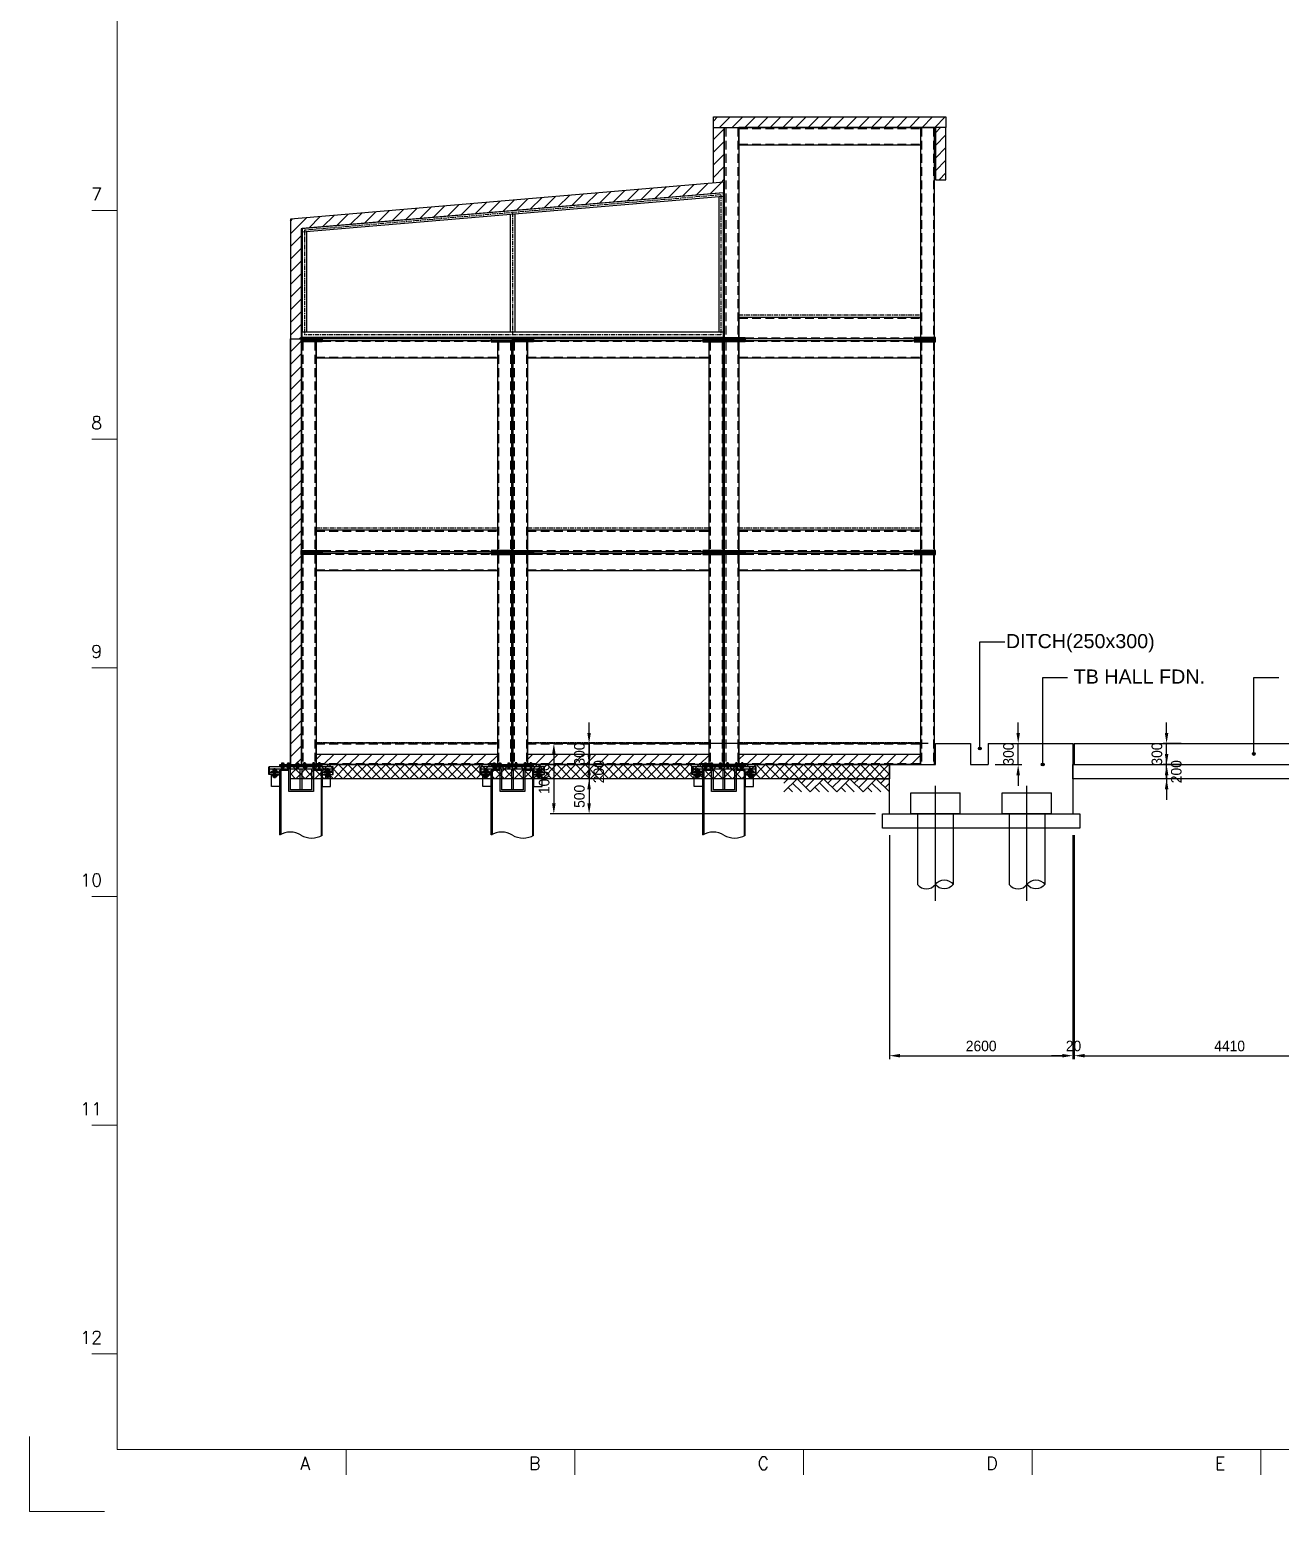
# Model space of a CAD drawing. Header units: millimetres. Extents: x 63700 to 182600, y -289551 to -205451.
# Drawn here: x 63700 to 81446, y -289551 to -268526 of the extents above; entities that cross this region are included whole.
import ezdxf
from ezdxf.enums import TextEntityAlignment as Align

# ---------------------------------------------------------------- set-up
doc = ezdxf.new("R2010")
doc.units = ezdxf.units.MM
doc.header["$LTSCALE"] = 50
doc.linetypes.add('CENTER', pattern=[2, 1.25, -0.25, 0.25, -0.25])
doc.linetypes.add('HIDDEN', pattern=[0.375, 0.25, -0.125])
doc.layers.get('Defpoints').update_dxf_attribs({"color": 140})
for name, color, linetype in [('#20_GR', 3, 'Continuous'), ('1', 7, 'Continuous'), ('C_BLOCK', 7, 'Continuous'), ('C_CEN', 1, 'CENTER'), ('C_COLUMN-01', 2, 'Continuous'), ('C_CONC', 4, 'Continuous'), ('C_GIRDER', 2, 'Continuous'), ('C_HAT', 253, 'Continuous'), ('C_TEXT_01', 2, 'Continuous'), ('CONC', 3, 'Continuous'), ('DIM-SCALE', 7, 'Continuous'), ('finish', 1, 'Continuous'), ('HATCH-2', 4, 'Continuous'), ('PILE-1', 8, 'Continuous'), ('PLATE', 2, 'Continuous'), ('REBARD', 3, 'Continuous'), ('나사산', 1, 'Continuous'), ('중심선', 1, 'CENTER')]:
    doc.layers.add(name, color=color, linetype=linetype)
doc.layers.add('TAN-TIT', color=30, linetype='Continuous', lineweight=0)
doc.styles.add('Arial', font='arial.ttf')
doc.styles.add('COM', font='COMPLEX', dxfattribs={"height": 5})
doc.styles.add('돋움', font='')
doc.styles.get('돋움').set_extended_font_data('Dotum')
doc.dimstyles.new('일반도면_0050', dxfattribs={"dimscale": 50, "dimtxt": 3, "dimasz": 3, "dimexe": 1, "dimexo": 2, "dimgap": 1.25, "dimtad": 1, "dimdec": 0, "dimzin": 0, "dimdsep": 46, "dimtxsty": '돋움', "dimcen": -5, "dimclrd": 1, "dimclre": 1, "dimclrt": 7, "dimadec": 8, "dimazin": 0, "dimtfac": 1, "dimtdec": 4, "dimtix": 1, "dimtmove": 2, "dimatfit": 3, "dimfxl": 1, "dimtolj": 1, "dimtzin": 0, "dimarcsym": 0})
pattern_1 = [(45, (-538626.01, 33154.9), (-89.80256, 89.80256), [])]

# ---------------------------------------------------------------- blocks, each defined once
blk = doc.blocks.new('BORDER')
at = {"layer": 'TAN-TIT'}
for p, q in [((4977, 164680), (4977, 3520)), ((4977, 73830), (3534, 73830)), ((4977, 60851), (3534, 60851)), ((4977, 47872), (3534, 47872)), ((4977, 34894), (3534, 34894)), ((4977, 21915), (3534, 21915)), ((4977, 8937), (3534, 8937)), ((4977, 3520), (232823, 3520)), ((17955, 3520), (17955, 2078)), ((30934, 3520), (30934, 2078)), ((43912, 3520), (43912, 2078)), ((56891, 3520), (56891, 2078)), ((69870, 3520), (69870, 2078))]:
    blk.add_line(p, q, dxfattribs=at)
at = {"layer": 'TAN-TIT', "linetype": 'Continuous'}
for p, q in [((0, 4241), (0, 0)), ((0, 0), (4241, 0))]:
    blk.add_line(p, q, dxfattribs=at)
at = {"layer": 'TAN-TIT', "style": 'COM'}
for s, p in [('7', (4111, 74406)), ('8', (4111, 61428)), ('9', (4111, 48449)), ('10', (4111, 35471)), ('11', (4111, 22492)), ('12', (4111, 9513))]:
    blk.add_text(s, height=721, dxfattribs=at).set_placement(p, align=Align.RIGHT)
for s, p in [('A', (15359, 2366)), ('B', (28338, 2366)), ('C', (41317, 2366)), ('D', (54295, 2366)), ('E', (67274, 2366))]:
    blk.add_text(s, height=721, dxfattribs=at).set_placement(p)
blk = doc.blocks.new('ER')
at = {"layer": 'C_BLOCK', "color": 1, "linetype": 'Continuous'}
for p, q in [((2.5, 0), (0, -2.5)), ((0.833, 0), (0, -0.832)), ((0, 0), (20, 0)), ((2.5, 0), (5, -2.5)), ((4.167, 0), (3.334, -0.833)), ((5.833, 0), (4.166, -1.666)), ((7.5, 0), (5, -2.5)), ((7.5, 0), (9.999, -2.5)), ((9.167, 0), (8.333, -0.833)), ((10.832, 0), (9.166, -1.666)), ((12.499, 0), (9.999, -2.5)), ((12.499, 0), (14.999, -2.5)), ((14.166, 0), (13.333, -0.833)), ((15.832, 0), (14.165, -1.666)), ((17.499, 0), (14.999, -2.5)), ((17.499, 0), (19.998, -2.5)), ((19.166, 0), (18.332, -0.833)), ((0.834, -1.666), (1.667, -2.5)), ((1.667, -0.833), (3.333, -2.5)), ((5.887, -1.613), (6.774, -2.5)), ((6.719, -0.78), (8.439, -2.5)), ((10.833, -1.666), (11.666, -2.5)), ((11.666, -0.833), (13.332, -2.5)), ((15.832, -1.666), (16.666, -2.5)), ((16.665, -0.833), (18.331, -2.5)), ((19.998, -0.832), (19.165, -1.666))]:
    blk.add_line(p, q, dxfattribs=at)
blk = doc.blocks.new('*D384')
at = {"layer": 'Defpoints', "color": 0}
for p in [(75901, -279855), (78501, -279855), (78501, -283085)]:
    blk.add_point(p, dxfattribs=at)
at = {"layer": 'DIM-SCALE', "color": 1, "lineweight": -2}
for p, q in [((75901, -279955), (75901, -283135)), ((78501, -279955), (78501, -283135)), ((76051, -283085), (78351, -283085))]:
    blk.add_line(p, q, dxfattribs=at)
at = {"layer": 'DIM-SCALE', "color": 1}
for points in [[(76051, -283060), (76051, -283110), (75901, -283085)], [(78351, -283060), (78351, -283110), (78501, -283085)]]:
    blk.add_solid(points, dxfattribs=at)
at = {"layer": 'DIM-SCALE', "color": 7, "insert": (77201, -282948), "char_height": 150, "attachment_point": 5, "style": '돋움'}
blk.add_mtext('\\A1;2600', dxfattribs=at)
blk = doc.blocks.new('*D385')
at = {"layer": 'Defpoints', "color": 0}
for p in [(78501, -279855), (78521, -279855), (78501, -283085)]:
    blk.add_point(p, dxfattribs=at)
at = {"layer": 'DIM-SCALE', "color": 1, "lineweight": -2}
for p, q in [((78501, -279955), (78501, -283135)), ((78521, -279955), (78521, -283135)), ((78351, -283085), (78201, -283085)), ((78521, -283085), (78501, -283085)), ((78671, -283085), (78821, -283085))]:
    blk.add_line(p, q, dxfattribs=at)
at = {"layer": 'DIM-SCALE', "color": 1}
for points in [[(78351, -283060), (78351, -283110), (78501, -283085)], [(78671, -283060), (78671, -283110), (78521, -283085)]]:
    blk.add_solid(points, dxfattribs=at)
at = {"layer": 'DIM-SCALE', "color": 7, "insert": (78511, -282948), "char_height": 150, "attachment_point": 5, "style": '돋움'}
blk.add_mtext('\\A1;20', dxfattribs=at)
blk = doc.blocks.new('*D386')
at = {"layer": 'Defpoints', "color": 0}
for p in [(78521, -279855), (82931, -280455), (82931, -283085)]:
    blk.add_point(p, dxfattribs=at)
at = {"layer": 'DIM-SCALE', "color": 1, "lineweight": -2}
for p, q in [((78521, -279955), (78521, -283135)), ((82931, -280555), (82931, -283135)), ((78671, -283085), (82781, -283085))]:
    blk.add_line(p, q, dxfattribs=at)
at = {"layer": 'DIM-SCALE', "color": 1}
for points in [[(78671, -283060), (78671, -283110), (78521, -283085)], [(82781, -283060), (82781, -283110), (82931, -283085)]]:
    blk.add_solid(points, dxfattribs=at)
at = {"layer": 'DIM-SCALE', "color": 7, "insert": (80726, -282948), "char_height": 150, "attachment_point": 5, "style": '돋움'}
blk.add_mtext('\\A1;4410', dxfattribs=at)
blk = doc.blocks.new('*D326')
at = {"layer": 'Defpoints', "color": 0}
for p in [(76551, -278655), (71638, -278955), (75901, -278955)]:
    blk.add_point(p, dxfattribs=at)
at = {"layer": 'DIM-SCALE', "color": 1, "lineweight": -2}
for p, q in [((71638, -278505), (71638, -278355)), ((76451, -278655), (71588, -278655)), ((71638, -278655), (71638, -278955)), ((75801, -278955), (71588, -278955)), ((71638, -279105), (71638, -279255))]:
    blk.add_line(p, q, dxfattribs=at)
at = {"layer": 'DIM-SCALE', "color": 1}
for points in [[(71613, -278505), (71663, -278505), (71638, -278655)], [(71613, -279105), (71663, -279105), (71638, -278955)]]:
    blk.add_solid(points, dxfattribs=at)
at = {"layer": 'DIM-SCALE', "color": 7, "insert": (71501, -278805), "char_height": 150, "attachment_point": 5, "rotation": 90, "style": '돋움'}
blk.add_mtext('\\A1;300', dxfattribs=at)
blk = doc.blocks.new('*D327')
at = {"layer": 'Defpoints', "color": 0}
for p in [(71638, -278955), (75901, -278955), (73551, -279155)]:
    blk.add_point(p, dxfattribs=at)
at = {"layer": 'DIM-SCALE', "color": 1, "lineweight": -2}
for p, q in [((71638, -278805), (71638, -278655)), ((75801, -278955), (71588, -278955)), ((71638, -279155), (71638, -278955)), ((73451, -279155), (71588, -279155)), ((71638, -279305), (71638, -279455))]:
    blk.add_line(p, q, dxfattribs=at)
at = {"layer": 'DIM-SCALE', "color": 1}
for points in [[(71613, -278805), (71663, -278805), (71638, -278955)], [(71613, -279305), (71663, -279305), (71638, -279155)]]:
    blk.add_solid(points, dxfattribs=at)
at = {"layer": 'DIM-SCALE', "color": 7, "char_height": 150, "attachment_point": 5, "rotation": 90, "style": '돋움'}
for s, insert in [('\\A1;200', (71776, -279055)), ('\\A1;', (71501, -279055))]:
    blk.add_mtext(s, dxfattribs=dict(at, insert=insert))
blk = doc.blocks.new('*D328')
at = {"layer": 'Defpoints', "color": 0}
for p in [(73551, -279155), (71638, -279655), (75801, -279655)]:
    blk.add_point(p, dxfattribs=at)
at = {"layer": 'DIM-SCALE', "color": 1, "lineweight": -2}
for p, q in [((73451, -279155), (71588, -279155)), ((71638, -279305), (71638, -279505)), ((75701, -279655), (71588, -279655))]:
    blk.add_line(p, q, dxfattribs=at)
at = {"layer": 'DIM-SCALE', "color": 1}
for points in [[(71613, -279305), (71663, -279305), (71638, -279155)], [(71613, -279505), (71663, -279505), (71638, -279655)]]:
    blk.add_solid(points, dxfattribs=at)
at = {"layer": 'DIM-SCALE', "color": 7, "insert": (71501, -279405), "char_height": 150, "attachment_point": 5, "rotation": 90, "style": '돋움'}
blk.add_mtext('\\A1;500', dxfattribs=at)
blk = doc.blocks.new('*D329')
at = {"layer": 'Defpoints', "color": 0}
for p in [(76551, -278655), (71138, -279655), (75801, -279655)]:
    blk.add_point(p, dxfattribs=at)
at = {"layer": 'DIM-SCALE', "color": 1, "lineweight": -2}
for p, q in [((76451, -278655), (71088, -278655)), ((71138, -278805), (71138, -279505)), ((75701, -279655), (71088, -279655))]:
    blk.add_line(p, q, dxfattribs=at)
at = {"layer": 'DIM-SCALE', "color": 1}
for points in [[(71113, -278805), (71163, -278805), (71138, -278655)], [(71113, -279505), (71163, -279505), (71138, -279655)]]:
    blk.add_solid(points, dxfattribs=at)
at = {"layer": 'DIM-SCALE', "color": 7, "insert": (71001, -279155), "char_height": 150, "attachment_point": 5, "rotation": 90, "style": '돋움'}
blk.add_mtext('\\A1;1000', dxfattribs=at)
blk = doc.blocks.new('*D330')
at = {"layer": 'Defpoints', "color": 0}
for p in [(79832, -278955), (80140, -278955), (80140, -279155)]:
    blk.add_point(p, dxfattribs=at)
at = {"layer": 'DIM-SCALE', "color": 1, "lineweight": -2}
for p, q in [((79832, -278805), (79832, -278655)), ((80040, -278955), (79782, -278955)), ((79832, -279155), (79832, -278955)), ((80040, -279155), (79782, -279155)), ((79832, -279305), (79832, -279455))]:
    blk.add_line(p, q, dxfattribs=at)
at = {"layer": 'DIM-SCALE', "color": 1}
for points in [[(79807, -278805), (79857, -278805), (79832, -278955)], [(79807, -279305), (79857, -279305), (79832, -279155)]]:
    blk.add_solid(points, dxfattribs=at)
at = {"layer": 'DIM-SCALE', "color": 7, "char_height": 150, "attachment_point": 5, "rotation": 90, "style": '돋움'}
for s, insert in [('\\A1;200', (79970, -279055)), ('\\A1;', (79695, -279055))]:
    blk.add_mtext(s, dxfattribs=dict(at, insert=insert))
blk = doc.blocks.new('*D331')
at = {"layer": 'Defpoints', "color": 0}
for p in [(79832, -278655), (80140, -278655), (80140, -278955)]:
    blk.add_point(p, dxfattribs=at)
at = {"layer": 'DIM-SCALE', "color": 1, "lineweight": -2}
for p, q in [((79832, -278505), (79832, -278355)), ((80040, -278655), (79782, -278655)), ((79832, -278955), (79832, -278655)), ((80040, -278955), (79782, -278955)), ((79832, -279105), (79832, -279255))]:
    blk.add_line(p, q, dxfattribs=at)
at = {"layer": 'DIM-SCALE', "color": 1}
for points in [[(79807, -278505), (79857, -278505), (79832, -278655)], [(79807, -279105), (79857, -279105), (79832, -278955)]]:
    blk.add_solid(points, dxfattribs=at)
at = {"layer": 'DIM-SCALE', "color": 7, "insert": (79695, -278805), "char_height": 150, "attachment_point": 5, "rotation": 90, "style": '돋움'}
blk.add_mtext('\\A1;300', dxfattribs=at)
blk = doc.blocks.new('*D337')
at = {"layer": 'Defpoints', "color": 0}
for p in [(77301, -278655), (77726, -278655), (77301, -278955)]:
    blk.add_point(p, dxfattribs=at)
at = {"layer": 'DIM-SCALE', "color": 1, "lineweight": -2}
for p, q in [((77726, -278505), (77726, -278355)), ((77401, -278655), (77776, -278655)), ((77726, -278955), (77726, -278655)), ((77401, -278955), (77776, -278955)), ((77726, -279105), (77726, -279255))]:
    blk.add_line(p, q, dxfattribs=at)
at = {"layer": 'DIM-SCALE', "color": 1}
for points in [[(77701, -278505), (77751, -278505), (77726, -278655)], [(77701, -279105), (77751, -279105), (77726, -278955)]]:
    blk.add_solid(points, dxfattribs=at)
at = {"layer": 'DIM-SCALE', "color": 7, "insert": (77589, -278805), "char_height": 150, "attachment_point": 5, "rotation": 90, "style": '돋움'}
blk.add_mtext('\\A1;300', dxfattribs=at)
blk = doc.blocks.new('B_Dot')
at = {"layer": 'REBARD', "const_width": 0.4}
blk.add_lwpolyline([(-0.2, 0, 1), (0.2, 0, 1)], format="xyb", close=True, dxfattribs=at)
at = {"layer": 'REBARD'}
blk.add_circle((0, 0), 0.4, dxfattribs=at)
blk = doc.blocks.new('A$C2AA804A4')
at = {"layer": 'C_GIRDER'}
h = blk.add_hatch(dxfattribs=at)
h.set_pattern_fill('ANSI37', color=8, scale=30)
h.set_pattern_definition([(45, (-538626.01, 33154.9), (-67.351921, 67.351921), []), (135, (-538626.01, 33154.9), (-67.351921, -67.351921), [])])
h.paths.add_polyline_path([(-650, -200), (-650, 0), (-9150, 0), (-9150, -200)])
at = {"layer": 'finish'}
h = blk.add_hatch(dxfattribs=at)
h.set_pattern_fill('ANSI31', color=8, scale=40, style=0)
h.set_pattern_definition([(45, (-538626.01, 33058.7), (-89.80256, 89.80256), [])])
h.paths.add_polyline_path([(-3150, 9040), (150, 9040), (150, 9190), (-3150, 9190)])
h = blk.add_hatch(dxfattribs=at)
h.set_pattern_fill('ANSI31', color=8, scale=40, style=0)
h.set_pattern_definition(pattern_1)
h.paths.add_polyline_path([(-3150, 8251), (-3000, 8264), (-3000, 9040), (-3150, 9040)])
h = blk.add_hatch(dxfattribs=at)
h.set_pattern_fill('ANSI31', color=8, scale=40, style=0)
h.set_pattern_definition(pattern_1)
h.paths.add_polyline_path([(0, 8300), (150, 8300), (150, 9040), (0, 9040)])
h = blk.add_hatch(dxfattribs=at)
h.set_pattern_fill('ANSI31', color=8, scale=40, style=0)
h.set_pattern_definition([(45, (-529884.3, 56259.23), (-89.80256, 89.80256), [])])
h.paths.add_polyline_path([(-3000, 8113), (-3000, 8264), (-9150, 7741), (-9150, 6040), (-9000, 6040), (-9000, 7603)])
h = blk.add_hatch(dxfattribs=at)
h.set_pattern_fill('ANSI31', color=8, scale=40, style=0)
h.set_pattern_definition([(45, (-529884.3, 59255.23), (-89.80256, 89.80256), [])])
h.paths.add_polyline_path([(-9150, 0), (-9000, 0), (-9000, 6040), (-9150, 6040)])
h = blk.add_hatch(dxfattribs=at)
h.set_pattern_fill('ANSI31', color=8, scale=40, style=0)
h.set_pattern_definition([(45, (-544626.01, 33154.9), (-89.80256, 89.80256), [])])
h.paths.add_polyline_path([(-6214, 150), (-8787, 150), (-8787, 0), (-6214, 0)])
h = blk.add_hatch(dxfattribs=at)
h.set_pattern_fill('ANSI31', color=8, scale=40, style=0)
h.set_pattern_definition([(45, (-541626.01, 33154.9), (-89.80256, 89.80256), [])])
h.paths.add_polyline_path([(-3214, 150), (-5787, 150), (-5787, 0), (-3214, 0)])
h = blk.add_hatch(dxfattribs=at)
h.set_pattern_fill('ANSI31', color=8, scale=40, style=0)
h.set_pattern_definition(pattern_1)
h.paths.add_polyline_path([(-214, 150), (-2787, 150), (-2787, 0), (-214, 0)])
at = {"layer": 'C_CEN', "color": 8}
for p, q in [((-3042, 8085), (-8952, 7582)), ((-3042, 8085), (-3042, 6098)), ((-6000, 7833), (-6000, 6098)), ((-8952, 7582), (-8952, 6098)), ((-2793, 6382), (-213, 6382)), ((-2793, 6350), (-213, 6350)), ((-3042, 6098), (-8952, 6098)), ((-8787, 3362), (-6213, 3362)), ((-8787, 3330), (-6213, 3330)), ((-8786, 3332), (-8786, 3326)), ((-5787, 3362), (-3213, 3362)), ((-5787, 3330), (-3213, 3330)), ((-2787, 3362), (-213, 3362)), ((-2787, 3330), (-213, 3330)), ((-8787, 316), (-6214, 316)), ((-8787, 310), (-6214, 310)), ((-6214, 316), (-6214, 310)), ((-5787, 316), (-3214, 316)), ((-5787, 310), (-3214, 310)), ((-3214, 316), (-3214, 310)), ((-2787, 316), (-214, 316)), ((-2787, 310), (-214, 310)), ((-214, 316), (-214, 310))]:
    blk.add_line(p, q, dxfattribs=at)
at = {"layer": 'C_COLUMN-01', "color": 8}
for points in [[(-2990, 6060), (-2990, 9040), (-2787, 9040), (-2787, 6060)], [(-10, 6060), (-10, 9040), (-213, 9040), (-213, 6060)], [(-8990, 3040), (-8990, 6000)], [(-8787, 6000), (-8787, 3040)], [(-6213, 6000), (-6213, 3040)], [(-6010, 3040), (-6010, 6000)], [(-5990, 3040), (-5990, 6000)], [(-5787, 6000), (-5787, 3040)], [(-3213, 6000), (-3213, 3040)], [(-3010, 3040), (-3010, 6000)], [(-2990, 3040), (-2990, 6000)], [(-2787, 6000), (-2787, 3040)], [(-213, 6000), (-213, 3040)], [(-10, 3040), (-10, 6000)], [(-8787, 2980), (-8787, 0), (-8990, 0), (-8990, 2980)], [(-6213, 2980), (-6213, 0), (-6010, 0), (-6010, 2980)], [(-5787, 2980), (-5787, 0), (-5990, 0), (-5990, 2980)], [(-3213, 2980), (-3213, 0), (-3010, 0), (-3010, 2980)], [(-2787, 2980), (-2787, 0), (-2990, 0), (-2990, 2980)], [(-213, 2980), (-213, 0), (-10, 0), (-10, 2980)]]:
    blk.add_lwpolyline(points, dxfattribs=at)
at = {"layer": 'C_GIRDER', "color": 8, "linetype": 'HIDDEN', "ltscale": 10}
for p, q in [((-2974, 9040), (-2974, 6060)), ((-2803, 9040), (-2803, 6060)), ((-2787, 9027), (-213, 9027)), ((-197, 9040), (-197, 6060)), ((-26, 9040), (-26, 6060)), ((-2787, 8802), (-213, 8802)), ((-2787, 6334), (-213, 6334)), ((-8974, 6000), (-8974, 3040)), ((-8803, 6000), (-8803, 3040)), ((-8700, 6007), (-6300, 6007)), ((-6197, 6000), (-6197, 3040)), ((-6026, 6000), (-6026, 3040)), ((-5974, 6000), (-5974, 3040)), ((-5803, 6000), (-5803, 3040)), ((-5700, 6007), (-3300, 6007)), ((-3197, 6000), (-3197, 3040)), ((-3026, 6000), (-3026, 3040)), ((-2974, 6000), (-2974, 3040)), ((-2803, 6000), (-2803, 3040)), ((-2700, 6056), (-300, 6056)), ((-2700, 6007), (-300, 6007)), ((-197, 6000), (-197, 3040)), ((-26, 6000), (-26, 3040)), ((-8787, 5782), (-6213, 5782)), ((-5787, 5782), (-3213, 5782)), ((-2787, 5782), (-213, 5782)), ((-8787, 3314), (-6213, 3314)), ((-5787, 3314), (-3213, 3314)), ((-2787, 3314), (-213, 3314)), ((-8974, 2980), (-8974, 0)), ((-8803, 2980), (-8803, 0)), ((-8700, 3036), (-6300, 3036)), ((-8700, 2987), (-6300, 2987)), ((-6197, 2980), (-6197, 0)), ((-6026, 2980), (-6026, 0)), ((-5974, 2980), (-5974, 0)), ((-5803, 2980), (-5803, 0)), ((-5700, 3036), (-3300, 3036)), ((-5700, 2987), (-3300, 2987)), ((-3197, 2980), (-3197, 0)), ((-3026, 2980), (-3026, 0)), ((-2974, 2980), (-2974, 0)), ((-2803, 2980), (-2803, 0)), ((-2700, 3036), (-300, 3036)), ((-2700, 2987), (-300, 2987)), ((-197, 2980), (-197, 0)), ((-26, 2980), (-26, 0)), ((-8787, 2762), (-6213, 2762)), ((-5787, 2762), (-3213, 2762)), ((-2787, 2762), (-213, 2762)), ((-8787, 294), (-6214, 294)), ((-5787, 294), (-3214, 294)), ((-2787, 294), (-214, 294)), ((-8787, 16), (-6214, 16)), ((-5787, 16), (-3214, 16)), ((-2787, 16), (-214, 16))]:
    blk.add_line(p, q, dxfattribs=at)
at = {"layer": 'C_GIRDER', "color": 8}
for p, q in [((-213, 9040), (-2787, 9040)), ((-3010, 8113), (-8984, 7605)), ((-3010, 8062), (-8984, 7555)), ((-3073, 8057), (-3073, 6136)), ((-3010, 8113), (-3010, 6060)), ((-6032, 7806), (-6032, 6136)), ((-5968, 7811), (-5968, 6136)), ((-8984, 7605), (-8984, 6136)), ((-8920, 7560), (-8920, 6136)), ((-3010, 6136), (-8990, 6136)), ((-8990, 6136), (-8990, 6060)), ((-3010, 6060), (-8990, 6060))]:
    blk.add_line(p, q, dxfattribs=at)
for points in [[(-2787, 9040), (-213, 9040)], [(-213, 9040), (-213, 8788), (-2787, 8788), (-2787, 9040)], [(-2787, 6060), (-2787, 6350), (-213, 6350), (-213, 6060)], [(-8787, 6020), (-6213, 6020)], [(-6213, 6000), (-6213, 5768), (-8787, 5768), (-8787, 6000)], [(-3214, 6040), (-3214, 6040), (-8786, 6040)], [(-5787, 6020), (-3213, 6020)], [(-3213, 6000), (-3213, 5768), (-5787, 5768), (-5787, 6000)], [(-213, 6040), (-213, 6040), (-2787, 6040)], [(-2787, 6020), (-213, 6020)], [(-213, 6000), (-213, 5768), (-2787, 5768), (-2787, 6000)], [(-8787, 3040), (-8787, 3330), (-6213, 3330), (-6213, 3040)], [(-5787, 3040), (-5787, 3330), (-3213, 3330), (-3213, 3040)], [(-2787, 3040), (-2787, 3330), (-213, 3330), (-213, 3040)], [(-6213, 3020), (-6213, 3020), (-8787, 3020)], [(-8787, 3000), (-6213, 3000)], [(-6213, 2980), (-6213, 2748), (-8787, 2748), (-8787, 2980)], [(-3213, 3020), (-3213, 3020), (-5787, 3020)], [(-5787, 3000), (-3213, 3000)], [(-3213, 2980), (-3213, 2748), (-5787, 2748), (-5787, 2980)], [(-213, 3020), (-213, 3020), (-2787, 3020)], [(-2787, 3000), (-213, 3000)], [(-213, 2980), (-213, 2748), (-2787, 2748), (-2787, 2980)]]:
    blk.add_lwpolyline(points, dxfattribs=at)
for points in [[(-9000, 6060), (-8700, 6060), (-8700, 6040), (-9000, 6040)], [(-9000, 6040), (-8700, 6040), (-8700, 6020), (-9000, 6020)], [(-9000, 6020), (-8700, 6020), (-8700, 6000), (-9000, 6000)], [(-6000, 6040), (-6300, 6040), (-6300, 6020), (-6000, 6020)], [(-6000, 6020), (-6300, 6020), (-6300, 6000), (-6000, 6000)], [(-6000, 6040), (-5700, 6040), (-5700, 6020), (-6000, 6020)], [(-6000, 6020), (-5700, 6020), (-5700, 6000), (-6000, 6000)], [(-3000, 6060), (-3300, 6060), (-3300, 6040), (-3000, 6040)], [(-3000, 6040), (-3300, 6040), (-3300, 6020), (-3000, 6020)], [(-3000, 6020), (-3300, 6020), (-3300, 6000), (-3000, 6000)], [(-3000, 6060), (-2700, 6060), (-2700, 6040), (-3000, 6040)], [(-3000, 6040), (-2700, 6040), (-2700, 6020), (-3000, 6020)], [(-3000, 6020), (-2700, 6020), (-2700, 6000), (-3000, 6000)], [(0, 6060), (-300, 6060), (-300, 6040), (0, 6040)], [(0, 6040), (-300, 6040), (-300, 6020), (0, 6020)], [(0, 6020), (-300, 6020), (-300, 6000), (0, 6000)], [(-9000, 3040), (-8700, 3040), (-8700, 3020), (-9000, 3020)], [(-9000, 3020), (-8700, 3020), (-8700, 3000), (-9000, 3000)], [(-9000, 3000), (-8700, 3000), (-8700, 2980), (-9000, 2980)], [(-6000, 3040), (-6300, 3040), (-6300, 3020), (-6000, 3020)], [(-6000, 3020), (-6300, 3020), (-6300, 3000), (-6000, 3000)], [(-6000, 3000), (-6300, 3000), (-6300, 2980), (-6000, 2980)], [(-6000, 3040), (-5700, 3040), (-5700, 3020), (-6000, 3020)], [(-6000, 3020), (-5700, 3020), (-5700, 3000), (-6000, 3000)], [(-6000, 3000), (-5700, 3000), (-5700, 2980), (-6000, 2980)], [(-3000, 3040), (-3300, 3040), (-3300, 3020), (-3000, 3020)], [(-3000, 3020), (-3300, 3020), (-3300, 3000), (-3000, 3000)], [(-3000, 3000), (-3300, 3000), (-3300, 2980), (-3000, 2980)], [(-3000, 3040), (-2700, 3040), (-2700, 3020), (-3000, 3020)], [(-3000, 3020), (-2700, 3020), (-2700, 3000), (-3000, 3000)], [(-3000, 3000), (-2700, 3000), (-2700, 2980), (-3000, 2980)], [(0, 3040), (-300, 3040), (-300, 3020), (0, 3020)], [(0, 3020), (-300, 3020), (-300, 3000), (0, 3000)], [(0, 3000), (-300, 3000), (-300, 2980), (0, 2980)], [(-8787, 310), (-6214, 310), (-6214, 0), (-8787, 0)], [(-5787, 310), (-3214, 310), (-3214, 0), (-5787, 0)], [(-2787, 310), (-214, 310), (-214, 0), (-2787, 0)]]:
    blk.add_lwpolyline(points, close=True, dxfattribs=at)
at = {"layer": 'finish', "color": 8}
for p, q in [((-3150, 9040), (-3150, 9190)), ((-3150, 9190), (150, 9190)), ((150, 9190), (150, 9040)), ((-3000, 9040), (-3000, 9040)), ((-3000, 9040), (0, 9040)), ((0, 9040), (0, 9040)), ((-3000, 8264), (-9150, 7741)), ((-3000, 8113), (-3000, 8264)), ((0, 8300), (150, 8300)), ((-3000, 8113), (-9000, 7603)), ((-3000, 8113), (-3000, 6040)), ((-9150, 7741), (-9150, -30)), ((-9000, 7603), (-9000, 0)), ((-8787, 150), (-6214, 150)), ((-8787, 150), (-8787, 0)), ((-8787, 0), (-6214, 0)), ((-6214, 150), (-6214, 0)), ((-5787, 150), (-3214, 150)), ((-5787, 150), (-5787, 0)), ((-5787, 0), (-3214, 0)), ((-3214, 150), (-3214, 0)), ((-2787, 150), (-214, 150)), ((-2787, 150), (-2787, 0)), ((-2787, 0), (-214, 0)), ((-214, 150), (-214, 0))]:
    blk.add_line(p, q, dxfattribs=at)
for points in [[(-3150, 8251), (-3150, 9040), (-3000, 9040), (-3000, 8264)], [(150, 8300), (150, 9040), (0, 9040), (0, 8300)], [(-9150, -30), (-9150, -30), (-9150, 6040), (-9000, 6040), (-9000, 0)]]:
    blk.add_lwpolyline(points, dxfattribs=at)
blk.add_lwpolyline([(-9150, 0), (-650, 0), (-650, -200), (-9150, -200)], close=True, dxfattribs=at)
blk = doc.blocks.new('_DatumFilled')
at = {"color": 8, "linetype": 'ByBlock'}
blk.add_solid([(0, 0.6), (-1, 0), (0, -0.6)], dxfattribs=at)
blk = doc.blocks.new('A$C6AAD2DAC')
at = {"layer": 'C_GIRDER'}
h = blk.add_hatch(dxfattribs=at)
h.set_pattern_fill('AR-CONC', color=8, scale=5, style=0)
h.set_pattern_definition([(50, (-570551.594, 28468.113), (35.8630091, -3.1376067), [3.75, -41.25]), (355, (-570551.594, 28468.113), (-6.9375667, 37.6096067), [3, -33]), (100.4514, (-570548.605, 28467.85), (28.925469, 34.471977), [3.1870095, -35.0571056]), (46.1842, (-570551.594, 28478.113), (53.3620524, -8.2759507), [5.625, -61.875]), (96.6356, (-570547.147, 28477.423), (46.7331353, 48.7058935), [4.7805144, -52.58565]), (351.1842, (-570551.594, 28478.113), (46.733097, 48.70593), [4.5, -49.5]), (21, (-570546.594, 28475.613), (29.8453526, -20.1309445), [3.75, -41.25]), (326, (-570546.594, 28475.613), (12.1657666, 36.2575023), [3, -33]), (71.4514, (-570544.107, 28473.936), (42.0111314, 16.1265248), [3.1870095, -35.0571056]), (37.5, (-570551.594, 28468.113), (0.60799277, 16.6446927), [0, -32.6, 0, -33.5, 0, -33.125]), (7.5, (-570551.594, 28468.113), (13.15347687, 19.7205856), [0, -19.1, 0, -31.85, 0, -12.625]), (327.5, (-570562.744, 28468.113), (26.6911218, -1.1277436), [0, -12.5, 0, -39, 0, -51.75]), (317.5, (-570567.744, 28468.113), (29.1593085, 5.0052491), [0, -16.25, 0, -25.9, 0, -36.75])])
h.paths.add_polyline_path([(66, -30), (6, -30), (6, -80), (31, -80), (31, -70), (58, -70), (56, -69, -0.038368), (54, -68), (54, -48, -0.038368), (56, -47), (58, -46), (66, -46)])
h.paths.add_polyline_path([(156, -50), (170, -50), (306, -50), (306, -30), (96, -30), (96, -46), (104, -46), (106, -47, -0.038368), (108, -48), (108, -68, -0.038368), (106, -69), (104, -70), (131, -70), (131, -80), (156, -80)])
h.paths.add_polyline_path([(779, -33), (790, -36), (792, -30), (606, -30), (606, -50), (742, -50), (756, -50), (756, -80), (781, -80), (781, -70), (808, -70), (806, -69, -0.038368), (804, -68), (804, -48, -0.038368), (806, -47), (808, -46), (816, -46), (816, -30), (792, -30), (790, -36), (794, -36), (778, -69)])
h.paths.add_polyline_path([(906, -30), (846, -30), (846, -46), (854, -46), (856, -47, -0.038368), (858, -48), (858, -68, -0.038368), (856, -69), (854, -70), (881, -70), (881, -80), (906, -80)])
h.paths.add_polyline_path([(281, -50), (281, -350), (631, -350), (631, -50), (606, -50), (606, -330), (306, -330), (306, -50)])
at = {"layer": 'C_HAT'}
h = blk.add_hatch(dxfattribs=at)
h.set_pattern_fill('ANSI31', color=8, scale=100, style=0)
h.set_pattern_definition([(45, (-574219.121, 21868.165), (-8.83883476, 8.83883476), [])])
h.paths.add_polyline_path([(456, 30), (156, 30), (156, 10), (456, 10)])
h = blk.add_hatch(dxfattribs=at)
h.set_pattern_fill('ANSI31', color=8, scale=100, style=0)
h.set_pattern_definition([(135, (575131.121, 21868.165), (8.83883476, 8.83883476), [])])
h.paths.add_polyline_path([(456, 30), (756, 30), (756, 10), (456, 10)])
at = {"color": 8}
for p, q in [((181, 46), (179, 45)), ((179, 45), (179, 31)), ((181, 30), (179, 31)), ((211, 46), (181, 46)), ((211, 30), (181, 30)), ((186, 56), (187, 57)), ((186, -29), (186, 56)), ((186, 56), (206, 56)), ((187, 57), (205, 57)), ((187, 45), (187, 31)), ((205, 57), (206, 56)), ((205, 45), (205, 31)), ((206, 56), (206, -29)), ((213, 45), (211, 46)), ((213, 31), (211, 30)), ((213, 45), (213, 31)), ((262, 46), (260, 45)), ((260, 45), (260, 31)), ((262, 30), (260, 31)), ((292, 46), (262, 46)), ((292, 30), (262, 30)), ((267, 56), (268, 57)), ((267, -29), (267, 56)), ((267, 56), (287, 56)), ((268, 57), (286, 57)), ((268, 45), (268, 31)), ((286, 57), (287, 56)), ((286, 45), (286, 31)), ((287, 56), (287, -29)), ((294, 45), (292, 46)), ((294, 31), (292, 30)), ((294, 45), (294, 31)), ((391, 46), (389, 45)), ((389, 45), (389, 31)), ((391, 30), (389, 31)), ((421, 46), (391, 46)), ((421, 30), (391, 30)), ((396, 56), (397, 57)), ((396, -29), (396, 56)), ((396, 56), (416, 56)), ((397, 57), (415, 57)), ((397, 45), (397, 31)), ((415, 57), (416, 56)), ((415, 45), (415, 31)), ((416, 56), (416, -29)), ((423, 45), (421, 46)), ((423, 31), (421, 30)), ((423, 45), (423, 31)), ((489, 45), (491, 46)), ((489, 45), (489, 31)), ((489, 31), (491, 30)), ((491, 46), (521, 46)), ((491, 30), (521, 30)), ((497, 57), (496, 56)), ((516, 56), (496, 56)), ((496, 56), (496, -29)), ((515, 57), (497, 57)), ((497, 45), (497, 31)), ((516, 56), (515, 57)), ((515, 45), (515, 31)), ((516, -29), (516, 56)), ((521, 46), (523, 45)), ((521, 30), (523, 31)), ((523, 45), (523, 31)), ((618, 45), (620, 46)), ((618, 45), (618, 31)), ((618, 31), (620, 30)), ((620, 46), (650, 46)), ((620, 30), (650, 30)), ((626, 57), (625, 56)), ((645, 56), (625, 56)), ((625, 56), (625, -29)), ((644, 57), (626, 57)), ((626, 45), (626, 31)), ((645, 56), (644, 57)), ((644, 45), (644, 31)), ((645, -29), (645, 56)), ((650, 46), (652, 45)), ((650, 30), (652, 31)), ((652, 45), (652, 31)), ((699, 45), (701, 46)), ((699, 45), (699, 31)), ((699, 31), (701, 30)), ((701, 46), (731, 46)), ((701, 30), (731, 30)), ((707, 57), (706, 56)), ((726, 56), (706, 56)), ((706, 56), (706, -29)), ((725, 57), (707, 57)), ((707, 45), (707, 31)), ((726, 56), (725, 57)), ((725, 45), (725, 31)), ((726, -29), (726, 56)), ((731, 46), (733, 45)), ((731, 30), (733, 31)), ((733, 45), (733, 31)), ((58, -46), (54, -48)), ((54, -48), (54, -68)), ((58, -70), (54, -68)), ((58, -120), (54, -122)), ((54, -122), (54, -142)), ((58, -144), (54, -142)), ((104, -46), (58, -46)), ((104, -70), (58, -70)), ((104, -120), (58, -120)), ((104, -144), (58, -144)), ((66, -32), (68, -30)), ((66, -32), (66, -150)), ((66, -32), (96, -32)), ((66, -150), (96, -150)), ((66, -150), (68, -152)), ((68, -30), (94, -30)), ((68, -48), (68, -68)), ((68, -122), (68, -142)), ((68, -152), (94, -152)), ((94, -30), (96, -32)), ((94, -48), (94, -68)), ((94, -122), (94, -142)), ((94, -152), (96, -150)), ((96, -150), (96, -32)), ((108, -48), (104, -46)), ((108, -68), (104, -70)), ((108, -122), (104, -120)), ((108, -142), (104, -144)), ((108, -48), (108, -68)), ((108, -122), (108, -142)), ((186, -29), (206, -29)), ((186, -29), (187, -30)), ((187, -30), (205, -30)), ((205, -30), (206, -29)), ((256, -30), (257, -29)), ((267, -29), (287, -29)), ((267, -29), (268, -30)), ((268, -30), (286, -30)), ((396, -29), (416, -29)), ((396, -29), (397, -30)), ((397, -30), (415, -30)), ((415, -30), (416, -29)), ((516, -29), (496, -29)), ((497, -30), (496, -29)), ((515, -30), (497, -30)), ((516, -29), (515, -30)), ((645, -29), (625, -29)), ((644, -30), (626, -30)), ((645, -29), (644, -30)), ((656, -30), (655, -29)), ((726, -29), (706, -29)), ((707, -30), (706, -29)), ((725, -30), (707, -30)), ((726, -29), (725, -30)), ((804, -48), (808, -46)), ((804, -48), (804, -68)), ((804, -68), (808, -70)), ((804, -122), (808, -120)), ((804, -122), (804, -142)), ((804, -142), (808, -144)), ((808, -46), (854, -46)), ((808, -70), (854, -70)), ((808, -120), (854, -120)), ((808, -144), (854, -144)), ((818, -30), (816, -32)), ((816, -150), (816, -32)), ((846, -32), (816, -32)), ((846, -150), (816, -150)), ((818, -152), (816, -150)), ((844, -30), (818, -30)), ((818, -48), (818, -68)), ((818, -122), (818, -142)), ((844, -152), (818, -152)), ((846, -32), (844, -30)), ((844, -48), (844, -68)), ((844, -122), (844, -142)), ((846, -150), (844, -152)), ((846, -32), (846, -150)), ((854, -46), (858, -48)), ((854, -70), (858, -68)), ((854, -120), (858, -122)), ((854, -144), (858, -142)), ((858, -48), (858, -68)), ((858, -122), (858, -142))]:
    blk.add_line(p, q, dxfattribs=at)
for points in [[(226, 10), (166, 10), (166, 0), (226, 0)], [(307, 10), (247, 10), (247, 0), (307, 0)], [(436, 10), (376, 10), (376, 0), (436, 0)], [(476, 10), (536, 10), (536, 0), (476, 0)], [(605, 10), (665, 10), (665, 0), (605, 0)], [(686, 10), (746, 10), (746, 0), (686, 0)], [(31, -70), (131, -70), (131, -80), (31, -80)], [(31, -120), (131, -120), (131, -110), (31, -110)], [(36, -110), (136, -110), (156, -130), (156, -280), (36, -280)], [(876, -110), (776, -110), (756, -130), (756, -280), (876, -280)], [(881, -70), (781, -70), (781, -80), (881, -80)], [(881, -120), (781, -120), (781, -110), (881, -110)]]:
    blk.add_lwpolyline(points, close=True, dxfattribs=at)
for centre, radius, start, end in [((183, 38), 7.66, 55.591, 124.409), ((183, 38), 7.66, 235.591, 304.409), ((196, 16), 30, 90.4002, 107.1986), ((196, 60), 30, 252.8014, 269.5998), ((196, 16), 30, 72.8014, 89.5998), ((196, 60), 30, 270.4002, 287.1986), ((209, 38), 7.66, 55.591, 124.409), ((209, 38), 7.66, 235.591, 304.409), ((264, 38), 7.66, 55.591, 124.409), ((264, 38), 7.66, 235.591, 304.409), ((277, 16), 30, 90.4002, 107.1986), ((277, 60), 30, 252.8014, 269.5998), ((277, 16), 30, 72.8014, 89.5998), ((277, 60), 30, 270.4002, 287.1986), ((290, 38), 7.66, 55.591, 124.409), ((290, 38), 7.66, 235.591, 304.409), ((393, 38), 7.66, 55.591, 124.409), ((393, 38), 7.66, 235.591, 304.409), ((406, 16), 30, 90.4002, 107.1986), ((406, 60), 30, 252.8014, 269.5998), ((406, 16), 30, 72.8014, 89.5998), ((406, 60), 30, 270.4002, 287.1986), ((419, 38), 7.66, 55.591, 124.409), ((419, 38), 7.66, 235.591, 304.409), ((493, 38), 7.66, 55.591, 124.409), ((493, 38), 7.66, 235.591, 304.409), ((506, 16), 30, 90.4002, 107.1986), ((506, 60), 30, 252.8014, 269.5998), ((506, 16), 30, 72.8014, 89.5998), ((506, 60), 30, 270.4002, 287.1986), ((519, 38), 7.66, 55.591, 124.409), ((519, 38), 7.66, 235.591, 304.409), ((622, 38), 7.66, 55.591, 124.409), ((622, 38), 7.66, 235.591, 304.409), ((635, 16), 30, 90.4002, 107.1986), ((635, 60), 30, 252.8014, 269.5998), ((635, 16), 30, 72.8014, 89.5998), ((635, 60), 30, 270.4002, 287.1986), ((648, 38), 7.66, 55.591, 124.409), ((648, 38), 7.66, 235.591, 304.409), ((703, 38), 7.66, 55.591, 124.409), ((703, 38), 7.66, 235.591, 304.409), ((716, 16), 30, 90.4002, 107.1986), ((716, 60), 30, 252.8014, 269.5998), ((716, 16), 30, 72.8014, 89.5998), ((716, 60), 30, 270.4002, 287.1986), ((729, 38), 7.66, 55.591, 124.409), ((729, 38), 7.66, 235.591, 304.409), ((61, -58), 11.7, 55.591, 124.409), ((61, -58), 11.7, 235.591, 304.409), ((61, -132), 11.7, 55.591, 124.409), ((61, -132), 11.7, 235.591, 304.409), ((81, -92), 46, 90.4002, 107.1986), ((81, -24), 46, 252.8014, 269.5998), ((81, -166), 46, 90.4002, 107.1986), ((81, -98), 46, 252.8014, 269.5998), ((81, -92), 46, 72.8014, 89.5998), ((81, -24), 46, 270.4002, 287.1986), ((81, -166), 46, 72.8014, 89.5998), ((81, -98), 46, 270.4002, 287.1986), ((101, -58), 11.7, 55.591, 124.409), ((101, -58), 11.7, 235.591, 304.409), ((101, -132), 11.7, 55.591, 124.409), ((101, -132), 11.7, 235.591, 304.409), ((811, -58), 11.7, 55.591, 124.409), ((811, -58), 11.7, 235.591, 304.409), ((811, -132), 11.7, 55.591, 124.409), ((811, -132), 11.7, 235.591, 304.409), ((831, -92), 46, 90.4002, 107.1986), ((831, -24), 46, 252.8014, 269.5998), ((831, -166), 46, 90.4002, 107.1986), ((831, -98), 46, 252.8014, 269.5998), ((831, -92), 46, 72.8014, 89.5998), ((831, -24), 46, 270.4002, 287.1986), ((831, -166), 46, 72.8014, 89.5998), ((831, -98), 46, 270.4002, 287.1986), ((851, -58), 11.7, 55.591, 124.409), ((851, -58), 11.7, 235.591, 304.409), ((851, -132), 11.7, 55.591, 124.409), ((851, -132), 11.7, 235.591, 304.409)]:
    blk.add_arc(centre, radius, start, end, dxfattribs=at)
at = {"layer": 'C_CEN', "color": 8, "linetype": 'Continuous'}
for centre, start, end in [((304, -1225), 59.1258, 120.8742), ((608, -715), 239.1258, 300.8742)]:
    blk.add_arc(centre, 297, start, end, dxfattribs=at)
at = {"layer": 'C_GIRDER', "color": 8}
for p, q in [((281, -350), (281, -50)), ((631, -50), (631, -350)), ((631, -350), (281, -350))]:
    blk.add_line(p, q, dxfattribs=at)
for points in [[(0, 0), (6, 0), (6, -110), (0, -110)], [(456, 10), (156, 10), (156, 30), (456, 30)], [(456, 10), (756, 10), (756, 30), (456, 30)], [(912, 0), (906, 0), (906, -110), (912, -110)], [(306, -30), (606, -30), (606, -330), (306, -330)], [(446, -30), (466, -30), (466, -330), (446, -330)]]:
    blk.add_lwpolyline(points, close=True, dxfattribs=at)
at = {"layer": 'CONC', "color": 8}
for points in [[(170, -960), (170, -50), (281, -50)], [(631, -50), (742, -50), (742, -980)]]:
    blk.add_lwpolyline(points, dxfattribs=at)
at = {"layer": 'PLATE', "color": 8}
for points in [[(906, -30), (906, 0), (6, 0), (6, -30)], [(156, -80), (156, -110), (6, -110), (6, -80)], [(756, -80), (756, -110), (906, -110), (906, -80)]]:
    blk.add_lwpolyline(points, close=True, dxfattribs=at)
for points in [[(156, -967), (156, -50), (170, -50), (170, -960)], [(756, -973), (756, -50), (742, -50), (742, -980)]]:
    blk.add_lwpolyline(points, dxfattribs=at)
at = {"layer": '나사산', "color": 8}
for p, q in [((187, 57), (187, -30)), ((205, 57), (205, -30)), ((268, 57), (268, -30)), ((286, 57), (286, -30)), ((397, 57), (397, -30)), ((415, 57), (415, -30)), ((497, 57), (497, -30)), ((515, 57), (515, -30)), ((626, 57), (626, -30)), ((644, 57), (644, -30)), ((707, 57), (707, -30)), ((725, 57), (725, -30)), ((68, -152), (68, -32)), ((94, -152), (94, -32)), ((818, -152), (818, -32)), ((844, -152), (844, -32))]:
    blk.add_line(p, q, dxfattribs=at)
at = {"layer": '중심선', "color": 8}
for p, q in [((196, -32), (196, 59)), ((196, 28), (196, 48)), ((196, 45), (196, -31)), ((277, -32), (277, 59)), ((277, 28), (277, 48)), ((277, 45), (277, -31)), ((406, -32), (406, 59)), ((406, 28), (406, 48)), ((406, 45), (406, -31)), ((506, -32), (506, 59)), ((506, 28), (506, 48)), ((506, 45), (506, -31)), ((635, -32), (635, 59)), ((635, 28), (635, 48)), ((635, 45), (635, -31)), ((716, -32), (716, 59)), ((716, 28), (716, 48)), ((716, 45), (716, -31)), ((81, -20), (81, -152)), ((81, -30), (81, -22)), ((81, -152), (81, -118)), ((831, -20), (831, -152)), ((831, -30), (831, -22)), ((831, -152), (831, -118))]:
    blk.add_line(p, q, dxfattribs=at)
at = {"color": 8, "yscale": 20, "zscale": 20}
for p, xscale in [((156, -80), 20), ((756, -80), -20)]:
    blk.add_blockref('_DatumFilled', p, dxfattribs=dict(at, xscale=xscale))

msp = doc.modelspace()

# ---------------------------------------------------------------- linework, layer by layer
at = {"layer": 'C_CEN', "color": 1, "ltscale": 0.1}
for p, q in [((76550.9, -280888.5), (76550.9, -279254.7)), ((77850.9, -280888.5), (77850.9, -279254.7))]:
    msp.add_line(p, q, dxfattribs=at)
at = {"layer": 'C_CONC', "color": 3}
for p, q in [((76550.9, -278654.7), (77050.9, -278654.7)), ((76550.9, -278954.7), (76550.9, -278654.7)), ((77050.9, -278654.7), (77050.9, -278954.7)), ((77300.9, -278654.7), (78500.9, -278654.7)), ((77300.9, -278654.7), (77300.9, -278954.7)), ((78500.9, -278654.7), (78500.9, -279654.7)), ((78520.9, -278654.7), (82930.9, -278654.7)), ((78520.9, -278654.7), (78520.9, -278954.7)), ((75900.9, -279654.7), (75900.9, -278954.7)), ((75900.9, -278954.7), (76550.9, -278954.7)), ((77050.9, -278954.7), (77300.9, -278954.7)), ((78520.9, -278954.7), (82930.9, -278954.7)), ((75900.9, -279654.7), (78500.9, -279654.7))]:
    msp.add_line(p, q, dxfattribs=at)
at = {"layer": 'C_CONC', "color": 1, "ltscale": 0.1}
for points in [[(82950.9, -279154.7), (78500.9, -279154.7), (78500.9, -278954.7), (82950.9, -278954.7), (82950.9, -279154.7)], [(78600.9, -279854.7), (75801, -279854.7), (75801, -279654.7), (78600.9, -279654.7), (78600.9, -279854.7)]]:
    msp.add_lwpolyline(points, dxfattribs=at)
at = {"layer": 'HATCH-2', "color": 1}
for p, q in [((77182.8, -278725.9), (77182.8, -277214)), ((77182.8, -277214), (77536.3, -277214)), ((78074.5, -278953.4), (78074.5, -277717.2)), ((78074.5, -277717.2), (78428, -277717.2)), ((81069.9, -278803.4), (81069.9, -277717.2)), ((81069.9, -277717.2), (81423.4, -277717.2))]:
    msp.add_line(p, q, dxfattribs=at)
at = {"layer": 'PILE-1'}
for p, q in [((76200.9, -279654.7), (76200.9, -279354.7)), ((76200.9, -279354.7), (76900.9, -279354.7)), ((76900.9, -279654.7), (76900.9, -279354.7)), ((77500.9, -279654.7), (77500.9, -279354.7)), ((77500.9, -279354.7), (78200.9, -279354.7)), ((78200.9, -279654.7), (78200.9, -279354.7)), ((76900.9, -279654.7), (76200.9, -279654.7)), ((76296.9, -279654.7), (76296.9, -280654.7)), ((76804.9, -279654.7), (76804.9, -280654.7)), ((78200.9, -279654.7), (77500.9, -279654.7)), ((77596.9, -279654.7), (77596.9, -280654.7)), ((78104.9, -279654.7), (78104.9, -280654.7))]:
    msp.add_line(p, q, dxfattribs=at)
for points in [[(76296.9, -280654.7, 0.5), (76550.9, -280654.7, -0.5), (76804.9, -280654.7, -0.5), (76550.9, -280654.7)], [(77596.9, -280654.7, 0.5), (77850.9, -280654.7, -0.5), (78104.9, -280654.7, -0.5), (77850.9, -280654.7)]]:
    msp.add_lwpolyline(points, format="xyb", dxfattribs=at)

# ---------------------------------------------------------------- block references
at = {"layer": '#20_GR'}
msp.add_blockref('A$C2AA804A4', (76550.9, -278954.7), dxfattribs=at)
at = {"layer": '1', "xscale": 0.25, "yscale": 0.25, "zscale": 0.25}
msp.add_blockref('BORDER', (63700.3, -289550.7), dxfattribs=at)
at = {"layer": 'C_BLOCK', "xscale": 75, "yscale": 75, "zscale": 75}
msp.add_blockref('ER', (74400.9, -279154.7), dxfattribs=at)
at = {"layer": 'finish'}
for p in [(67094.9, -278984.7), (70094.9, -278984.7), (73094.9, -278984.7)]:
    msp.add_blockref('A$C6AAD2DAC', p, dxfattribs=at)
at = {"layer": 'REBARD', "xscale": 50, "yscale": 50, "zscale": 50}
for p in [(77182.8, -278725.9), (81069.9, -278803.4), (78074.5, -278953.4)]:
    msp.add_blockref('B_Dot', p, dxfattribs=at)

# ---------------------------------------------------------------- texts
at = {"layer": 'C_TEXT_01', "style": 'Arial'}
for s, p in [('DITCH(250x300)', (78607.4, -277301.9)), ('TB HALL FDN.', (79445.1, -277805))]:
    msp.add_text(s, height=200, dxfattribs=at).set_placement(p, align=Align.CENTER)

# ---------------------------------------------------------------- dimensions: what is measured, and where the dimension line sits
at = {"layer": 'DIM-SCALE'}
for base, p1, p2, angle, picture, middle in [((71638.4, -278954.7), (76550.9, -278654.7), (75900.9, -278954.7), 90, '*D326', (71500.8, -278804.7)), ((77726.3, -278654.7), (77300.9, -278954.7), (77300.9, -278654.7), 270, '*D337', (77588.7, -278804.7)), ((79832.4, -278654.7), (80140.2, -278954.7), (80140.2, -278654.7), 270, '*D331', (79694.8, -278804.7)), ((71138.4, -279654.7), (76550.9, -278654.7), (75801, -279654.7), 90, '*D329', (71000.8, -279154.7)), ((71638.4, -279654.7), (73550.9, -279154.7), (75801, -279654.7), 90, '*D328', (71500.8, -279404.7)), ((78500.9, -283085.2), (78520.9, -279854.7), (78500.9, -279854.7), 180, '*D385', (78510.9, -282947.6))]:
    dim = msp.add_linear_dim(base=base, p1=p1, p2=p2, angle=angle, dimstyle='일반도면_0050', dxfattribs=at)
    dim.commit()
    dim.dimension.update_dxf_attribs({"geometry": picture, "text_midpoint": middle})
for base, p1, p2, picture, middle in [((71638.4, -278954.7), (73550.9, -279154.7), (75900.9, -278954.7), '*D327', (71638.4, -279054.7)), ((79832.4, -278954.7), (80140.2, -279154.7), (80140.2, -278954.7), '*D330', (79832.4, -279054.7))]:
    dim = msp.add_linear_dim(base=base, p1=p1, p2=p2, angle=270, text='\\X<>', dimstyle='일반도면_0050', override={"dimgap": 1.25}, dxfattribs=at)
    dim.commit()
    dim.dimension.update_dxf_attribs({"geometry": picture, "text_midpoint": middle})
for base, p1, p2, picture, middle in [((78500.9, -283085.2), (75900.9, -279854.7), (78500.9, -279854.7), '*D384', (77200.9, -282947.6)), ((82930.9, -283085.2), (78520.9, -279854.7), (82930.9, -280454.7), '*D386', (80725.9, -282947.6))]:
    dim = msp.add_linear_dim(base=base, p1=p1, p2=p2, dimstyle='일반도면_0050', dxfattribs=at)
    dim.commit()
    dim.dimension.update_dxf_attribs({"geometry": picture, "text_midpoint": middle})

doc.saveas('drawing.dxf')
